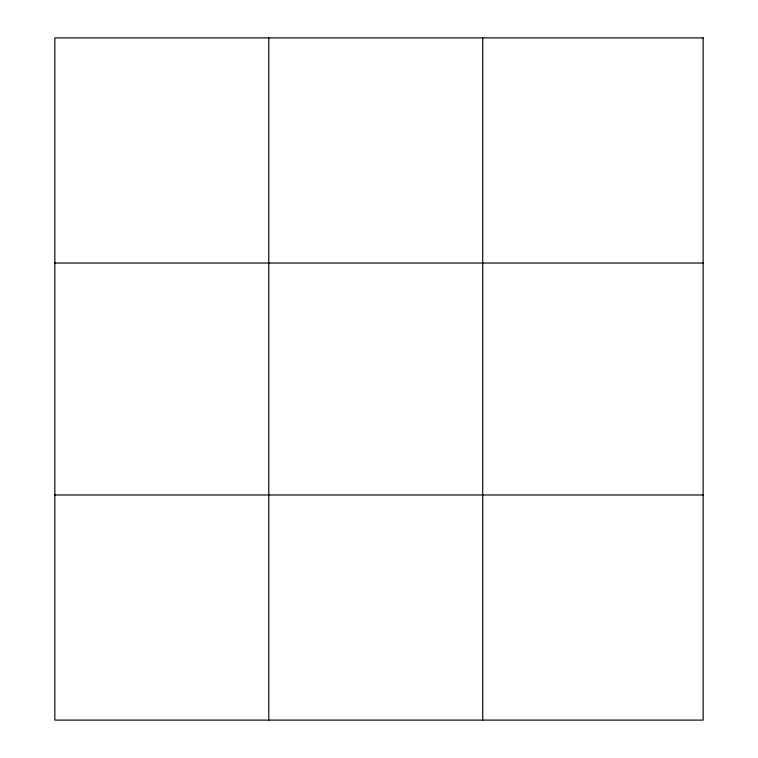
<?xml version="1.0" encoding="UTF-8"?>
<svg xmlns="http://www.w3.org/2000/svg" width="758" height="758" viewBox="0 0 758 758"><rect width="100%" height="100%" fill="white"/><g stroke="black" fill="none" stroke-linecap="round" stroke-linejoin="round"><path stroke-width="1.14" d="M268.787 720.1L268.787 37.9M482.723 720.1L482.723 37.9M54.851 263.026L703.149 263.026M54.851 494.974L703.149 494.974M703.149 37.9L703.149 720.1L54.851 720.1L54.851 37.9L703.149 37.9"/></g></svg>
